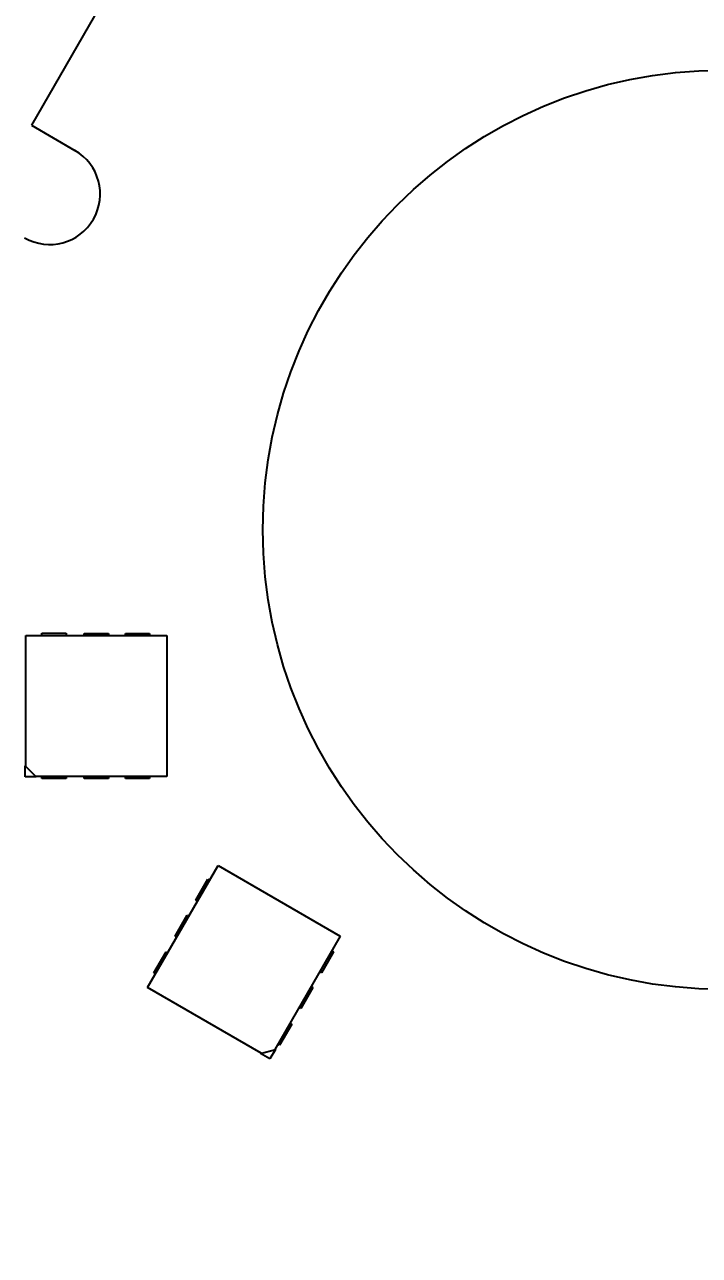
# Model space of a CAD drawing. Header units: millimetres. Extents: x 0 to 594, y 0 to 420.
# Drawn here: x 218.51 to 235.26, y 180.61 to 211.13 of the extents above; entities that cross this region are included whole.
import ezdxf

# ---------------------------------------------------------------- set-up
doc = ezdxf.new("R2010")
doc.units = ezdxf.units.MM
doc.header["$LTSCALE"] = 32.67
doc.layers.get('0').update_dxf_attribs({"linetype": 'CONTINUOUS'})
doc.styles.get("Standard").update_dxf_attribs({"font": 'txt', "width": 0.85})
doc.dimstyles.new('DIMSTYLE_1', dxfattribs={"dimtxt": 3.5, "dimasz": 3.5, "dimexe": 0.18, "dimexo": 0.0625, "dimgap": 0.09, "dimtad": 1, "dimdsep": 46, "dimtxsty": 'STANDARD', "dimblk": '_FILLED', "dimblk1": '_FILLED', "dimblk2": '_FILLED', "dimcen": 0.09, "dimadec": 0, "dimazin": 0, "dimtp": 0.3, "dimtm": 0.3, "dimtfac": 1, "dimtofl": 0, "dimtmove": 0, "dimatfit": 3, "dimldrblk": '_FILLED', "dimfxl": 1, "dimtolj": 1, "dimarcsym": 0})

# ---------------------------------------------------------------- blocks, each defined once
blk = doc.blocks.new('_FILLED')
at = {"color": 0, "linetype": 'BYBLOCK'}
blk.add_solid([(0, 0), (-1, 0.2143), (-1, -0.2143)], dxfattribs=at)
blk = doc.blocks.new('*D0')
at = {"color": 2, "linetype": 'CONTINUOUS'}
for p, q in [((206.253, 182.633), (206.253, 166.359)), ((292.432, 182.633), (292.432, 166.359)), ((206.253, 167.859), (249.343, 167.859)), ((292.432, 167.859), (249.343, 167.859))]:
    blk.add_line(p, q, dxfattribs=at)
at = {"color": 2, "linetype": 'CONTINUOUS', "xscale": 3.5, "yscale": 3.5, "zscale": 3.5, "rotation": 180}
blk.add_blockref('_FILLED', (206.253, 167.859), dxfattribs=at)
at = {"color": 2, "linetype": 'CONTINUOUS', "xscale": 3.5, "yscale": 3.5, "zscale": 3.5}
blk.add_blockref('_FILLED', (292.432, 167.859), dxfattribs=at)
at = {"color": 2, "linetype": 'CONTINUOUS', "insert": (249.343, 172.234), "char_height": 3.5, "width": 14.875, "attachment_point": 2, "line_spacing_factor": 0.9}
blk.add_mtext('86,18', dxfattribs=at)
blk = doc.blocks.new('*D5')
at = {"color": 2, "linetype": 'CONTINUOUS'}
for p, q in [((242.057, 249.856), (184.868, 249.856)), ((186.368, 249.856), (186.368, 215.231)), ((186.368, 180.606), (186.368, 215.231)), ((210.158, 180.606), (184.868, 180.606))]:
    blk.add_line(p, q, dxfattribs=at)
at = {"color": 2, "linetype": 'CONTINUOUS', "xscale": 3.5, "yscale": 3.5, "zscale": 3.5}
for p, rotation in [((186.368, 249.856), 89.9999974955), ((186.368, 180.606), 269.9999974955)]:
    blk.add_blockref('_FILLED', p, dxfattribs=dict(at, rotation=rotation))
at = {"color": 2, "linetype": 'CONTINUOUS', "insert": (181.993, 215.231), "char_height": 3.5, "width": 14.875, "attachment_point": 2, "rotation": 90, "line_spacing_factor": 0.9}
blk.add_mtext('69,25', dxfattribs=at)

msp = doc.modelspace()

# ---------------------------------------------------------------- linework, layer by layer
at = {"color": 7, "linetype": 'CONTINUOUS'}
for p, q in [((232.415, 232.424), (218.682, 208.639)), ((218.682, 208.639), (219.765, 208.014)), ((218.943, 195.985), (218.943, 196.036)), ((218.943, 196.036), (219.543, 196.036)), ((219.543, 196.036), (219.543, 195.985)), ((219.993, 195.985), (219.993, 196.035)), ((219.993, 196.035), (220.593, 196.035)), ((220.593, 196.035), (220.593, 195.985)), ((221.018, 195.985), (221.018, 196.035)), ((221.018, 196.035), (221.618, 196.035)), ((221.618, 196.035), (221.618, 195.985)), ((218.543, 192.735), (218.543, 195.985)), ((218.543, 195.985), (222.043, 195.985)), ((222.043, 195.985), (222.043, 192.485)), ((218.533, 192.745), (218.803, 192.475)), ((218.533, 192.475), (218.533, 192.745)), ((218.803, 192.475), (218.533, 192.475)), ((222.043, 192.485), (218.793, 192.485)), ((218.943, 192.436), (218.943, 192.485)), ((219.543, 192.436), (218.943, 192.436)), ((219.543, 192.485), (219.543, 192.436)), ((219.993, 192.435), (219.993, 192.485)), ((220.593, 192.435), (219.993, 192.435)), ((220.593, 192.485), (220.593, 192.435)), ((221.018, 192.435), (221.018, 192.485)), ((221.618, 192.435), (221.018, 192.435)), ((221.618, 192.485), (221.618, 192.435)), ((221.568, 187.247), (223.318, 190.278)), ((223.318, 190.278), (226.349, 188.528)), ((222.762, 189.415), (223.062, 189.935)), ((223.062, 189.935), (223.105, 189.91)), ((222.805, 189.39), (222.762, 189.415)), ((222.25, 188.528), (222.55, 189.047)), ((222.55, 189.047), (222.593, 189.022)), ((222.293, 188.503), (222.25, 188.528)), ((226.349, 188.528), (224.724, 185.713)), ((221.724, 187.618), (222.024, 188.138)), ((222.024, 188.138), (222.068, 188.113)), ((226.18, 188.135), (225.88, 187.615)), ((226.136, 188.16), (226.18, 188.135)), ((221.768, 187.593), (221.724, 187.618)), ((225.88, 187.615), (225.836, 187.64)), ((224.382, 185.622), (221.568, 187.247)), ((225.667, 187.247), (225.367, 186.728)), ((225.624, 187.272), (225.667, 187.247)), ((225.367, 186.728), (225.324, 186.753)), ((225.142, 186.338), (224.842, 185.818)), ((225.099, 186.363), (225.142, 186.338)), ((224.369, 185.618), (224.738, 185.717)), ((224.603, 185.483), (224.369, 185.618)), ((224.738, 185.717), (224.603, 185.483)), ((224.842, 185.818), (224.799, 185.843))]:
    msp.add_line(p, q, dxfattribs=at)
msp.add_circle((235.829, 198.606), 11.4, dxfattribs=at)
msp.add_arc((219.14, 206.931), 1.25, 240, 60, dxfattribs=at)

# ---------------------------------------------------------------- dimensions: what is measured, and where the dimension line sits
at = {"color": 2, "linetype": 'CONTINUOUS'}
dim = msp.add_linear_dim(base=(186.368, 180.606), p1=(242.057, 249.856), p2=(210.158, 180.606), angle=270, dimstyle='DIMSTYLE_1', dxfattribs=at)
dim.commit()
dim.dimension.update_dxf_attribs({"geometry": '*D5', "text_midpoint": (187.075, 208.582), "dimtype": 160})
dim = msp.add_linear_dim(base=(292.432, 167.859), p1=(206.253, 182.633), p2=(292.432, 182.633), dimstyle='DIMSTYLE_1', dxfattribs=at)
dim.commit()
dim.dimension.update_dxf_attribs({"geometry": '*D0', "text_midpoint": (241.905, 170.484), "dimtype": 160})

doc.saveas('drawing.dxf')
